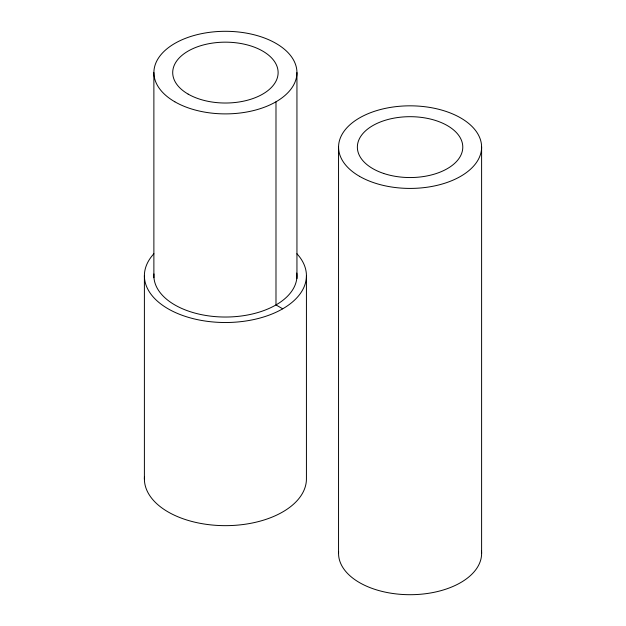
<?xml version="1.0" encoding="UTF-8"?>
<svg xmlns="http://www.w3.org/2000/svg" width="626" height="626" viewBox="0 0 626 626"><rect width="100%" height="100%" fill="white"/><g stroke="black" fill="none" stroke-linecap="round" stroke-linejoin="round"><path stroke-width="0.94" d="M282.702 308.814L275.988 304.94L275.988 101.795M481.605 147.118L481.605 553.4M338.549 147.118L338.549 553.4M306.427 275.737L306.427 478.882A81.02 46.778 0 0 1 223.787 525.644A81.02 46.778 0 0 1 144.457 477.012M296.943 72.6L296.943 278.672M153.879 72.6L153.879 277.694M144.395 275.737L144.395 478.882M481.457 550.716A71.528 41.3 0 0 1 410.859 594.7A71.528 41.3 0 0 1 338.619 551.616M296.787 273.046A71.528 41.3 0 0 1 226.189 317.03A71.528 41.3 0 0 1 153.949 273.945M296.935 253.765A81.02 46.778 0 0 1 225.415 322.515A81.02 46.778 0 0 1 153.886 253.765M359.504 176.321A71.528 41.3 0 0 0 479.172 157.807A71.528 41.3 0 0 0 391.563 107.234A71.528 41.3 0 0 0 359.504 176.321M383.722 173.472A52.709 30.431 0 0 0 462.786 147.118A52.709 30.431 0 0 0 383.722 120.763A52.709 30.431 0 0 0 383.722 173.472M188.144 94.111A52.709 30.431 0 0 0 276.324 80.472A52.709 30.431 0 0 0 211.768 43.202A52.709 30.431 0 0 0 188.144 94.111M174.834 101.795A71.528 41.3 0 0 0 294.502 83.281A71.528 41.3 0 0 0 206.901 32.708A71.528 41.3 0 0 0 174.834 101.795"/></g></svg>
